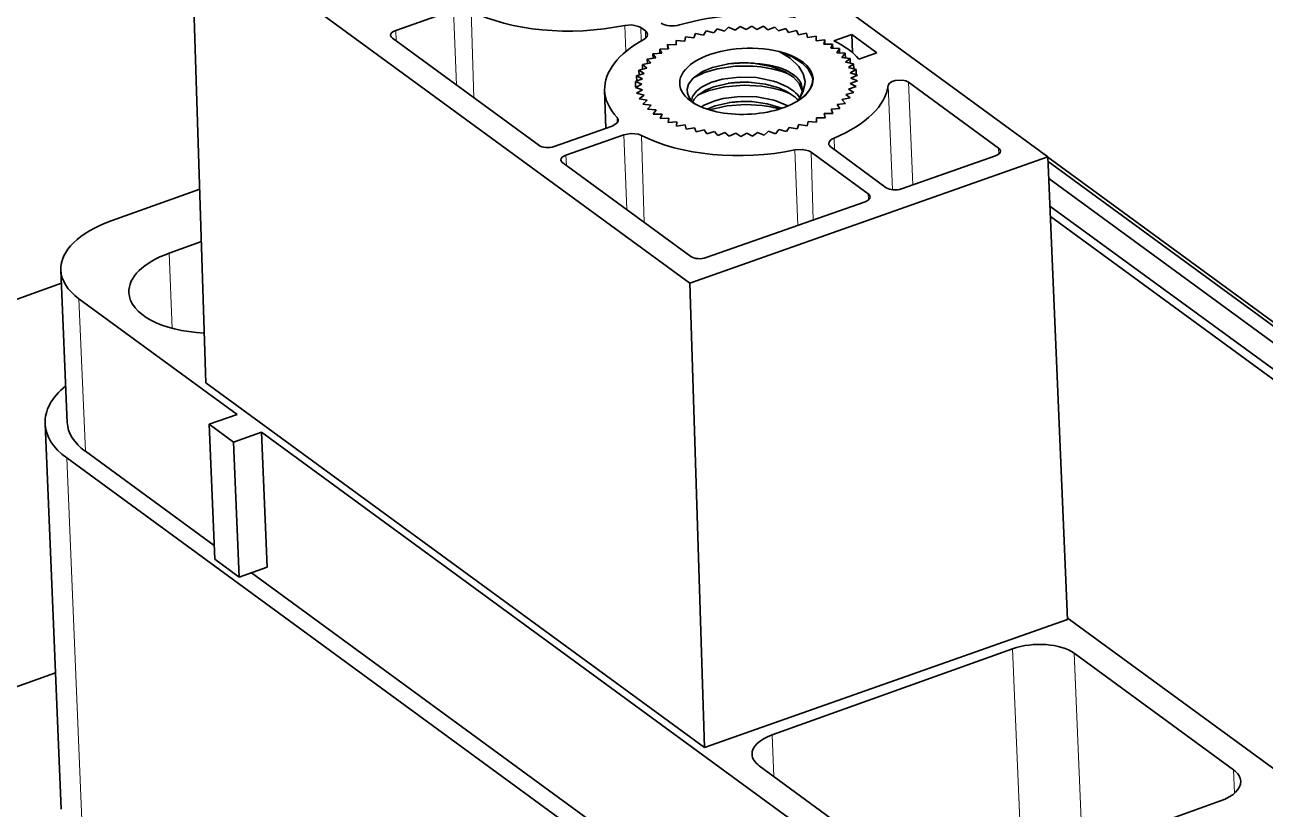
# Model space of a CAD drawing. Extents: x -1334 to -16, y -214 to 699.
# Drawn here: x -509.1 to -453.4, y 119.5 to 154.7 of the extents above; entities that cross this region are included whole.
import ezdxf

# ---------------------------------------------------------------- set-up
doc = ezdxf.new("R2010")
doc.units = 0

msp = doc.modelspace()

# ---------------------------------------------------------------- linework, layer by layer
at = {"color": 7, "lineweight": 35}
for p, q in [((-463.123, 148.803), (-485.541, 165.193)), ((-501.645, 159.523), (-479.228, 143.133)), ((-500.98, 138.654), (-501.645, 159.523)), ((-462.248, 128.008), (-463.123, 148.803)), ((-463.122, 148.783), (-413.161, 112.256)), ((-463.114, 148.588), (-414.159, 112.796)), ((-463.082, 147.825), (-414.661, 112.423)), ((-463.03, 146.594), (-412.428, 109.598)), ((-463.01, 146.125), (-412.846, 109.448)), ((-543.345, 130.299), (-507.477, 143.123)), ((-479.228, 143.133), (-478.563, 122.264)), ((-478.563, 122.264), (-500.98, 138.654)), ((-498.487, 136.431), (-438.889, 92.858)), ((-431.235, 79.707), (-507.237, 135.273)), ((-439.914, 86.963), (-498.936, 130.114)), ((-462.251, 128.082), (-411.288, 90.822)), ((-542.622, 113.143), (-507.741, 125.615))]:
    msp.add_line(p, q, dxfattribs=at)
at = {"color": 7, "lineweight": 35, "ltscale": 0.068848}
for p, q in [((-489.849, 155.395), (-492.447, 154.481)), ((-485.32, 149.27), (-482.722, 150.184)), ((-482.195, 149.799), (-484.792, 148.884))]:
    msp.add_line(p, q, dxfattribs=at)
at = {"color": 7, "lineweight": 13, "ltscale": 0.084211}
for p, q in [((-489.849, 155.395), (-489.714, 152.03)), ((-482.195, 149.799), (-482.059, 146.433))]:
    msp.add_line(p, q, dxfattribs=at)
at = {"color": 7, "lineweight": 13, "ltscale": 0.097866}
for p, q in [((-488.927, 151.454), (-489.054, 155.367)), ((-481.272, 145.858), (-481.399, 149.77))]:
    msp.add_line(p, q, dxfattribs=at)
at = {"color": 7, "lineweight": 13, "ltscale": 0.011728}
for p, q in [((-492.426, 154.012), (-492.447, 154.481)), ((-484.771, 148.416), (-484.792, 148.884))]:
    msp.add_line(p, q, dxfattribs=at)
at = {"color": 7, "lineweight": 13, "ltscale": 0.029423}
msp.add_line((-482.152, 154.711), (-482.107, 153.535), dxfattribs=at)
at = {"color": 7, "lineweight": 35, "ltscale": 0.006276}
msp.add_line((-481.222, 154.463), (-481.425, 154.611), dxfattribs=at)
at = {"color": 7, "lineweight": 13, "ltscale": 0.014831}
msp.add_line((-481.406, 154.018), (-481.425, 154.611), dxfattribs=at)
at = {"color": 7, "lineweight": 35, "ltscale": 0.006029}
for p, q in [((-477.988, 154.557), (-478.145, 154.374)), ((-475.373, 149.845), (-475.216, 150.028))]:
    msp.add_line(p, q, dxfattribs=at)
at = {"color": 7, "lineweight": 35, "ltscale": 0.008365}
for p, q in [((-477.671, 154.451), (-477.988, 154.557)), ((-475.691, 149.951), (-475.373, 149.845))]:
    msp.add_line(p, q, dxfattribs=at)
at = {"color": 7, "lineweight": 35, "ltscale": 0.006527}
msp.add_line((-477.477, 154.626), (-477.671, 154.451), dxfattribs=at)
at = {"color": 7, "lineweight": 35, "ltscale": 0.007904}
for p, q in [((-477.185, 154.504), (-477.477, 154.626)), ((-476.176, 149.899), (-475.885, 149.776))]:
    msp.add_line(p, q, dxfattribs=at)
at = {"color": 7, "lineweight": 35, "ltscale": 0.007045}
msp.add_line((-476.957, 154.669), (-477.185, 154.504), dxfattribs=at)
at = {"color": 7, "lineweight": 35, "ltscale": 0.007408}
msp.add_line((-476.694, 154.531), (-476.957, 154.669), dxfattribs=at)
at = {"color": 7, "lineweight": 35, "ltscale": 0.007556}
msp.add_line((-476.434, 154.684), (-476.694, 154.531), dxfattribs=at)
at = {"color": 7, "lineweight": 35, "ltscale": 0.006892}
for p, q in [((-476.203, 154.533), (-476.434, 154.684)), ((-477.158, 149.87), (-476.928, 149.719))]:
    msp.add_line(p, q, dxfattribs=at)
at = {"color": 7, "lineweight": 35, "ltscale": 0.008044}
for p, q in [((-475.913, 154.672), (-476.203, 154.533)), ((-477.448, 149.73), (-477.158, 149.87))]:
    msp.add_line(p, q, dxfattribs=at)
at = {"color": 7, "lineweight": 35, "ltscale": 0.006378}
msp.add_line((-475.717, 154.509), (-475.913, 154.672), dxfattribs=at)
at = {"color": 7, "lineweight": 35, "ltscale": 0.008492}
msp.add_line((-475.401, 154.633), (-475.717, 154.509), dxfattribs=at)
at = {"color": 7, "lineweight": 35, "ltscale": 0.00589}
for p, q in [((-475.242, 154.46), (-475.401, 154.633)), ((-478.12, 149.943), (-477.96, 149.769))]:
    msp.add_line(p, q, dxfattribs=at)
at = {"color": 7, "lineweight": 35, "ltscale": 0.008889}
msp.add_line((-474.903, 154.568), (-475.242, 154.46), dxfattribs=at)
at = {"color": 7, "lineweight": 35, "ltscale": 0.005461}
msp.add_line((-474.782, 154.386), (-474.903, 154.568), dxfattribs=at)
at = {"color": 7, "lineweight": 35, "ltscale": 0.009223}
for p, q in [((-474.425, 154.476), (-474.782, 154.386)), ((-478.937, 149.926), (-478.579, 150.017))]:
    msp.add_line(p, q, dxfattribs=at)
at = {"color": 7, "lineweight": 35, "ltscale": 0.005127}
for p, q in [((-474.344, 154.288), (-474.425, 154.476)), ((-479.018, 150.115), (-478.937, 149.926))]:
    msp.add_line(p, q, dxfattribs=at)
at = {"color": 7, "lineweight": 35, "ltscale": 0.2038}
msp.add_line((-486.011, 149.322), (-492.592, 154.134), dxfattribs=at)
at = {"color": 7, "lineweight": 13, "ltscale": 0.008158}
msp.add_line((-481.222, 154.463), (-481.212, 154.136), dxfattribs=at)
at = {"color": 7, "lineweight": 35, "ltscale": 0.009631}
msp.add_line((-479.453, 154.005), (-479.837, 154.035), dxfattribs=at)
at = {"color": 7, "lineweight": 35, "ltscale": 0.004869}
for p, q in [((-479.837, 154.035), (-479.834, 153.84)), ((-472.806, 153.875), (-472.799, 153.68)), ((-473.525, 150.367), (-473.527, 150.562))]:
    msp.add_line(p, q, dxfattribs=at)
at = {"color": 7, "lineweight": 35, "ltscale": 0.004967}
for p, q in [((-479.415, 154.2), (-479.453, 154.005)), ((-473.947, 150.202), (-473.909, 150.397))]:
    msp.add_line(p, q, dxfattribs=at)
at = {"color": 7, "lineweight": 35, "ltscale": 0.009417}
for p, q in [((-479.041, 154.15), (-479.415, 154.2)), ((-474.32, 150.253), (-473.947, 150.202))]:
    msp.add_line(p, q, dxfattribs=at)
at = {"color": 7, "lineweight": 35, "ltscale": 0.005214}
msp.add_line((-478.962, 154.343), (-479.041, 154.15), dxfattribs=at)
at = {"color": 7, "lineweight": 35, "ltscale": 0.009131}
for p, q in [((-478.604, 154.274), (-478.962, 154.343)), ((-474.758, 150.129), (-474.399, 150.059))]:
    msp.add_line(p, q, dxfattribs=at)
at = {"color": 7, "lineweight": 35, "ltscale": 0.005579}
msp.add_line((-478.485, 154.463), (-478.604, 154.274), dxfattribs=at)
at = {"color": 7, "lineweight": 35, "ltscale": 0.008778}
msp.add_line((-478.145, 154.374), (-478.485, 154.463), dxfattribs=at)
at = {"color": 7, "lineweight": 35, "ltscale": 0.009488}
msp.add_line((-473.971, 154.36), (-474.344, 154.288), dxfattribs=at)
at = {"color": 7, "lineweight": 35, "ltscale": 0.004921}
for p, q in [((-473.931, 154.167), (-473.971, 154.36)), ((-479.431, 150.236), (-479.39, 150.043))]:
    msp.add_line(p, q, dxfattribs=at)
at = {"color": 7, "lineweight": 35, "ltscale": 0.009679}
msp.add_line((-473.547, 154.22), (-473.931, 154.167), dxfattribs=at)
at = {"color": 7, "lineweight": 35, "ltscale": 0.004871}
for p, q in [((-473.548, 154.025), (-473.547, 154.22)), ((-479.814, 150.378), (-479.815, 150.183))]:
    msp.add_line(p, q, dxfattribs=at)
at = {"color": 7, "lineweight": 35, "ltscale": 0.009791}
for p, q in [((-473.157, 154.057), (-473.548, 154.025)), ((-480.204, 150.345), (-479.814, 150.378))]:
    msp.add_line(p, q, dxfattribs=at)
at = {"color": 7, "lineweight": 35, "ltscale": 0.004858}
msp.add_line((-473.547, 154.22), (-473.54, 154.025), dxfattribs=at)
at = {"color": 7, "lineweight": 35, "ltscale": 0.004982}
msp.add_line((-473.199, 153.862), (-473.157, 154.057), dxfattribs=at)
at = {"color": 7, "lineweight": 35, "ltscale": 0.004837}
msp.add_line((-473.157, 154.057), (-473.15, 153.864), dxfattribs=at)
at = {"color": 7, "lineweight": 35, "ltscale": 0.021481}
msp.add_line((-472.75, 154.022), (-471.94, 154.307), dxfattribs=at)
at = {"color": 7, "lineweight": 35, "ltscale": 0.035048}
msp.add_line((-471.94, 154.307), (-470.808, 153.48), dxfattribs=at)
at = {"color": 7, "lineweight": 35, "ltscale": 0.020445}
msp.add_line((-471.94, 154.307), (-471.915, 153.49), dxfattribs=at)
at = {"color": 7, "lineweight": 35, "ltscale": 0.009797}
for p, q in [((-480.489, 153.459), (-480.88, 153.428)), ((-472.872, 150.943), (-472.482, 150.974))]:
    msp.add_line(p, q, dxfattribs=at)
at = {"color": 7, "lineweight": 35, "ltscale": 0.005494}
for p, q in [((-480.88, 153.428), (-480.756, 153.247)), ((-472.482, 150.974), (-472.606, 151.156))]:
    msp.add_line(p, q, dxfattribs=at)
at = {"color": 7, "lineweight": 35, "ltscale": 0.004925}
msp.add_line((-480.88, 153.428), (-480.872, 153.231), dxfattribs=at)
at = {"color": 7, "lineweight": 35, "ltscale": 0.009823}
for p, q in [((-480.181, 153.658), (-480.574, 153.647)), ((-472.806, 153.875), (-473.199, 153.862)), ((-473.181, 150.745), (-472.788, 150.755)), ((-480.555, 150.528), (-480.163, 150.54))]:
    msp.add_line(p, q, dxfattribs=at)
at = {"color": 7, "lineweight": 35, "ltscale": 0.00515}
for p, q in [((-480.574, 153.647), (-480.489, 153.459)), ((-472.788, 150.755), (-472.872, 150.943))]:
    msp.add_line(p, q, dxfattribs=at)
at = {"color": 7, "lineweight": 35, "ltscale": 0.004854}
msp.add_line((-480.574, 153.647), (-480.566, 153.453), dxfattribs=at)
at = {"color": 7, "lineweight": 35, "ltscale": 0.009766}
msp.add_line((-479.834, 153.84), (-480.225, 153.85), dxfattribs=at)
at = {"color": 7, "lineweight": 35, "ltscale": 0.004933}
for p, q in [((-480.225, 153.85), (-480.181, 153.658)), ((-473.137, 150.552), (-473.181, 150.745))]:
    msp.add_line(p, q, dxfattribs=at)
at = {"color": 7, "lineweight": 35, "ltscale": 0.004838}
msp.add_line((-480.225, 153.85), (-480.217, 153.657), dxfattribs=at)
at = {"color": 7, "lineweight": 35, "ltscale": 0.00524}
for p, q in [((-472.888, 153.682), (-472.806, 153.875)), ((-480.473, 150.72), (-480.555, 150.528))]:
    msp.add_line(p, q, dxfattribs=at)
at = {"color": 7, "lineweight": 35, "ltscale": 0.009775}
msp.add_line((-472.497, 153.674), (-472.888, 153.682), dxfattribs=at)
at = {"color": 7, "lineweight": 35, "ltscale": 0.005614}
for p, q in [((-472.619, 153.485), (-472.497, 153.674)), ((-480.742, 150.917), (-480.864, 150.729))]:
    msp.add_line(p, q, dxfattribs=at)
at = {"color": 7, "lineweight": 35, "ltscale": 0.009645}
for p, q in [((-472.235, 153.457), (-472.619, 153.485)), ((-481.127, 150.946), (-480.742, 150.917))]:
    msp.add_line(p, q, dxfattribs=at)
at = {"color": 7, "lineweight": 35, "ltscale": 0.004957}
msp.add_line((-472.497, 153.674), (-472.49, 153.476), dxfattribs=at)
at = {"color": 7, "lineweight": 35, "ltscale": 0.006068}
for p, q in [((-472.395, 153.275), (-472.235, 153.457)), ((-480.967, 151.128), (-481.127, 150.946))]:
    msp.add_line(p, q, dxfattribs=at)
at = {"color": 7, "lineweight": 35, "ltscale": 0.005104}
msp.add_line((-472.235, 153.457), (-472.227, 153.253), dxfattribs=at)
at = {"color": 7, "lineweight": 35, "ltscale": 0.02148}
msp.add_line((-470.808, 153.48), (-471.619, 153.195), dxfattribs=at)
at = {"color": 7, "lineweight": 35, "ltscale": 0.009507}
msp.add_line((-480.978, 153.023), (-481.351, 152.953), dxfattribs=at)
at = {"color": 7, "lineweight": 35, "ltscale": 0.006418}
msp.add_line((-481.351, 152.953), (-481.153, 152.79), dxfattribs=at)
at = {"color": 7, "lineweight": 35, "ltscale": 0.005249}
msp.add_line((-481.351, 152.953), (-481.344, 152.743), dxfattribs=at)
at = {"color": 7, "lineweight": 35, "ltscale": 0.009692}
msp.add_line((-480.756, 153.247), (-481.14, 153.196), dxfattribs=at)
at = {"color": 7, "lineweight": 35, "ltscale": 0.005929}
msp.add_line((-481.14, 153.196), (-480.978, 153.023), dxfattribs=at)
at = {"color": 7, "lineweight": 35, "ltscale": 0.005054}
msp.add_line((-481.14, 153.196), (-481.133, 152.994), dxfattribs=at)
at = {"color": 7, "lineweight": 35, "ltscale": 0.009438}
for p, q in [((-472.02, 153.226), (-472.395, 153.275)), ((-481.341, 151.176), (-480.967, 151.128))]:
    msp.add_line(p, q, dxfattribs=at)
at = {"color": 7, "lineweight": 35, "ltscale": 0.006569}
msp.add_line((-472.217, 153.052), (-472.02, 153.226), dxfattribs=at)
at = {"color": 7, "lineweight": 35, "ltscale": 0.009157}
msp.add_line((-471.857, 152.984), (-472.217, 153.052), dxfattribs=at)
at = {"color": 7, "lineweight": 35, "ltscale": 0.007087}
for p, q in [((-472.089, 152.82), (-471.857, 152.984)), ((-481.273, 151.582), (-481.504, 151.418))]:
    msp.add_line(p, q, dxfattribs=at)
at = {"color": 7, "lineweight": 35, "ltscale": 0.008809}
for p, q in [((-471.747, 152.734), (-472.089, 152.82)), ((-481.614, 151.669), (-481.273, 151.582))]:
    msp.add_line(p, q, dxfattribs=at)
at = {"color": 7, "lineweight": 35, "ltscale": 0.005321}
msp.add_line((-472.02, 153.226), (-472.013, 153.014), dxfattribs=at)
at = {"color": 7, "lineweight": 35, "ltscale": 0.005621}
msp.add_line((-471.857, 152.984), (-471.849, 152.76), dxfattribs=at)
at = {"color": 7, "lineweight": 35, "ltscale": 0.008527}
for p, q in [((-481.354, 152.308), (-481.672, 152.185)), ((-472.008, 152.095), (-471.689, 152.218))]:
    msp.add_line(p, q, dxfattribs=at)
at = {"color": 7, "lineweight": 35, "ltscale": 0.008919}
msp.add_line((-481.278, 152.551), (-481.619, 152.444), dxfattribs=at)
at = {"color": 7, "lineweight": 35, "ltscale": 0.007449}
for p, q in [((-481.619, 152.444), (-481.354, 152.308)), ((-471.743, 151.958), (-472.008, 152.095))]:
    msp.add_line(p, q, dxfattribs=at)
at = {"color": 7, "lineweight": 35, "ltscale": 0.005895}
msp.add_line((-481.619, 152.444), (-481.61, 152.209), dxfattribs=at)
at = {"color": 7, "lineweight": 35, "ltscale": 0.009247}
for p, q in [((-481.153, 152.79), (-481.512, 152.701)), ((-472.209, 151.612), (-471.85, 151.701))]:
    msp.add_line(p, q, dxfattribs=at)
at = {"color": 7, "lineweight": 35, "ltscale": 0.006935}
msp.add_line((-481.512, 152.701), (-481.278, 152.551), dxfattribs=at)
at = {"color": 7, "lineweight": 35, "ltscale": 0.005523}
msp.add_line((-481.512, 152.701), (-481.503, 152.48), dxfattribs=at)
at = {"color": 7, "lineweight": 35, "ltscale": 0.007597}
msp.add_line((-472.01, 152.582), (-471.747, 152.734), dxfattribs=at)
at = {"color": 7, "lineweight": 35, "ltscale": 0.008401}
for p, q in [((-471.691, 152.477), (-472.01, 152.582)), ((-481.671, 151.925), (-481.351, 151.821))]:
    msp.add_line(p, q, dxfattribs=at)
at = {"color": 7, "lineweight": 35, "ltscale": 0.008083}
for p, q in [((-471.983, 152.339), (-471.691, 152.477)), ((-481.378, 152.064), (-481.671, 151.925))]:
    msp.add_line(p, q, dxfattribs=at)
at = {"color": 7, "lineweight": 35, "ltscale": 0.007943}
msp.add_line((-471.689, 152.218), (-471.983, 152.339), dxfattribs=at)
at = {"color": 7, "lineweight": 35, "ltscale": 0.006028}
msp.add_line((-471.747, 152.734), (-471.738, 152.493), dxfattribs=at)
at = {"color": 7, "lineweight": 35, "ltscale": 0.042886}
msp.add_line((-483.052, 151.801), (-482.999, 150.086), dxfattribs=at)
at = {"color": 7, "lineweight": 35, "ltscale": 0.007944}
msp.add_line((-481.672, 152.185), (-481.378, 152.064), dxfattribs=at)
at = {"color": 7, "lineweight": 35, "ltscale": 0.006396}
msp.add_line((-481.672, 152.185), (-481.663, 151.929), dxfattribs=at)
at = {"color": 7, "lineweight": 35, "ltscale": 0.007599}
msp.add_line((-481.351, 151.821), (-481.614, 151.669), dxfattribs=at)
at = {"color": 7, "lineweight": 35, "ltscale": 0.008918}
msp.add_line((-472.083, 151.852), (-471.743, 151.958), dxfattribs=at)
at = {"color": 7, "lineweight": 35, "ltscale": 0.006933}
msp.add_line((-471.85, 151.701), (-472.083, 151.852), dxfattribs=at)
at = {"color": 7, "lineweight": 13, "ltscale": 0.117247}
msp.add_line((-470.114, 147.324), (-470.308, 152.01), dxfattribs=at)
at = {"color": 7, "lineweight": 35, "ltscale": 0.125383}
msp.add_line((-465.342, 149.196), (-469.39, 152.156), dxfattribs=at)
at = {"color": 7, "lineweight": 13, "ltscale": 0.115464}
msp.add_line((-469.201, 147.541), (-469.39, 152.156), dxfattribs=at)
at = {"color": 7, "lineweight": 35, "ltscale": 0.009158}
msp.add_line((-481.504, 151.418), (-481.144, 151.35), dxfattribs=at)
at = {"color": 7, "lineweight": 35, "ltscale": 0.00657}
msp.add_line((-481.144, 151.35), (-481.341, 151.176), dxfattribs=at)
at = {"color": 7, "lineweight": 35, "ltscale": 0.009691}
msp.add_line((-472.606, 151.156), (-472.221, 151.207), dxfattribs=at)
at = {"color": 7, "lineweight": 35, "ltscale": 0.009506}
msp.add_line((-472.384, 151.379), (-472.01, 151.45), dxfattribs=at)
at = {"color": 7, "lineweight": 35, "ltscale": 0.005928}
msp.add_line((-472.221, 151.207), (-472.384, 151.379), dxfattribs=at)
at = {"color": 7, "lineweight": 35, "ltscale": 0.006419}
msp.add_line((-472.01, 151.45), (-472.209, 151.612), dxfattribs=at)
at = {"color": 7, "lineweight": 13, "ltscale": 0.005966}
msp.add_line((-482.496, 150.572), (-482.489, 150.334), dxfattribs=at)
at = {"color": 7, "lineweight": 35, "ltscale": 0.009774}
msp.add_line((-480.864, 150.729), (-480.473, 150.72), dxfattribs=at)
at = {"color": 7, "lineweight": 35, "ltscale": 0.004981}
msp.add_line((-480.163, 150.54), (-480.204, 150.345), dxfattribs=at)
at = {"color": 7, "lineweight": 35, "ltscale": 0.009678}
msp.add_line((-479.815, 150.183), (-479.431, 150.236), dxfattribs=at)
at = {"color": 7, "lineweight": 35, "ltscale": 0.009487}
msp.add_line((-479.39, 150.043), (-479.018, 150.115), dxfattribs=at)
at = {"color": 7, "lineweight": 35, "ltscale": 0.005462}
msp.add_line((-478.579, 150.017), (-478.458, 149.835), dxfattribs=at)
at = {"color": 7, "lineweight": 35, "ltscale": 0.008777}
msp.add_line((-475.216, 150.028), (-474.876, 149.94), dxfattribs=at)
at = {"color": 7, "lineweight": 35, "ltscale": 0.00558}
msp.add_line((-474.876, 149.94), (-474.758, 150.129), dxfattribs=at)
at = {"color": 7, "lineweight": 35, "ltscale": 0.005213}
msp.add_line((-474.399, 150.059), (-474.32, 150.253), dxfattribs=at)
at = {"color": 7, "lineweight": 35, "ltscale": 0.00963}
msp.add_line((-473.909, 150.397), (-473.525, 150.367), dxfattribs=at)
at = {"color": 7, "lineweight": 35, "ltscale": 0.009767}
msp.add_line((-473.527, 150.562), (-473.137, 150.552), dxfattribs=at)
at = {"color": 7, "lineweight": 35, "ltscale": 0.008888}
msp.add_line((-478.458, 149.835), (-478.12, 149.943), dxfattribs=at)
at = {"color": 7, "lineweight": 35, "ltscale": 0.008493}
msp.add_line((-477.96, 149.769), (-477.644, 149.894), dxfattribs=at)
at = {"color": 7, "lineweight": 35, "ltscale": 0.006376}
msp.add_line((-477.644, 149.894), (-477.448, 149.73), dxfattribs=at)
at = {"color": 7, "lineweight": 35, "ltscale": 0.007557}
msp.add_line((-476.928, 149.719), (-476.667, 149.872), dxfattribs=at)
at = {"color": 7, "lineweight": 35, "ltscale": 0.007407}
msp.add_line((-476.667, 149.872), (-476.405, 149.734), dxfattribs=at)
at = {"color": 7, "lineweight": 35, "ltscale": 0.007044}
msp.add_line((-476.405, 149.734), (-476.176, 149.899), dxfattribs=at)
at = {"color": 7, "lineweight": 35, "ltscale": 0.006528}
msp.add_line((-475.885, 149.776), (-475.691, 149.951), dxfattribs=at)
at = {"color": 7, "lineweight": 13, "ltscale": 0.013297}
msp.add_line((-472.715, 149.117), (-472.737, 149.648), dxfattribs=at)
at = {"color": 7, "lineweight": 13, "ltscale": 0.084845}
msp.add_line((-474.498, 149.114), (-474.366, 145.723), dxfattribs=at)
at = {"color": 7, "lineweight": 35, "ltscale": 0.079638}
msp.add_line((-471.198, 147.134), (-473.77, 149.014), dxfattribs=at)
at = {"color": 7, "lineweight": 13, "ltscale": 0.076222}
msp.add_line((-473.673, 145.967), (-473.77, 149.014), dxfattribs=at)
at = {"color": 7, "lineweight": 35, "ltscale": 0.076859}
msp.add_line((-472.873, 149.233), (-470.392, 147.418), dxfattribs=at)
at = {"color": 7, "lineweight": 13, "ltscale": 0.00663}
msp.add_line((-465.334, 148.931), (-465.342, 149.196), dxfattribs=at)
at = {"color": 7, "lineweight": 35, "ltscale": 0.1784}
msp.add_line((-479.177, 144.325), (-484.937, 148.537), dxfattribs=at)
at = {"color": 7, "lineweight": 35, "ltscale": 0.426839}
msp.add_line((-479.228, 143.133), (-463.123, 148.803), dxfattribs=at)
at = {"color": 7, "lineweight": 35, "ltscale": 0.111665}
msp.add_line((-469.7, 147.365), (-465.487, 148.849), dxfattribs=at)
at = {"color": 7, "lineweight": 35, "ltscale": 0.105743}
msp.add_line((-505.24, 145.922), (-501.257, 147.346), dxfattribs=at)
at = {"color": 7, "lineweight": 35, "ltscale": 0.189277}
msp.add_line((-478.485, 144.273), (-471.343, 146.787), dxfattribs=at)
at = {"color": 7, "lineweight": 13, "ltscale": 0.006631}
msp.add_line((-471.191, 146.869), (-471.198, 147.134), dxfattribs=at)
at = {"color": 7, "lineweight": 35, "ltscale": 0.038564}
msp.add_line((-502.635, 144.472), (-501.182, 144.992), dxfattribs=at)
at = {"color": 7, "lineweight": 13, "ltscale": 0.08448}
msp.add_line((-502.635, 144.472), (-502.493, 141.096), dxfattribs=at)
at = {"color": 7, "lineweight": 35, "ltscale": 0.171739}
msp.add_line((-507.502, 143.712), (-507.213, 136.849), dxfattribs=at)
at = {"color": 7, "lineweight": 13, "ltscale": 0.171553}
msp.add_line((-506.689, 142.428), (-506.4, 135.572), dxfattribs=at)
at = {"color": 7, "lineweight": 35, "ltscale": 0.220129}
msp.add_line((-506.689, 142.428), (-499.581, 137.231), dxfattribs=at)
at = {"color": 7, "lineweight": 35, "ltscale": 0.033312}
for p, q in [((-499.581, 137.231), (-500.835, 136.782)), ((-498.232, 130.366), (-499.486, 129.918))]:
    msp.add_line(p, q, dxfattribs=at)
at = {"color": 7, "lineweight": 35, "ltscale": 0.433611}
msp.add_line((-507.483, 119.485), (-508.212, 136.814), dxfattribs=at)
at = {"color": 7, "lineweight": 35, "ltscale": 0.033865}
msp.add_line((-499.742, 135.983), (-500.835, 136.782), dxfattribs=at)
at = {"color": 7, "lineweight": 35, "ltscale": 0.151764}
for p, q in [((-500.835, 136.782), (-500.58, 130.717)), ((-498.487, 136.431), (-498.232, 130.366)), ((-499.742, 135.983), (-499.486, 129.918))]:
    msp.add_line(p, q, dxfattribs=at)
at = {"color": 7, "lineweight": 35, "ltscale": 0.033314}
msp.add_line((-499.742, 135.983), (-498.487, 136.431), dxfattribs=at)
at = {"color": 7, "lineweight": 35, "ltscale": 0.179435}
msp.add_line((-500.606, 131.336), (-506.4, 135.572), dxfattribs=at)
at = {"color": 7, "lineweight": 13, "ltscale": 0.433611}
msp.add_line((-506.507, 117.943), (-507.237, 135.273), dxfattribs=at)
at = {"color": 7, "lineweight": 35, "ltscale": 0.033866}
msp.add_line((-500.58, 130.717), (-499.486, 129.918), dxfattribs=at)
at = {"color": 7, "lineweight": 35, "ltscale": 0.432412}
msp.add_line((-462.248, 128.008), (-478.563, 122.264), dxfattribs=at)
at = {"color": 7, "lineweight": 35, "ltscale": 0.287012}
for p, q in [((-475.52, 122.827), (-464.71, 126.692)), ((-455.36, 119.856), (-466.17, 115.991))]:
    msp.add_line(p, q, dxfattribs=at)
at = {"color": 7, "lineweight": 13, "ltscale": 0.250919}
msp.add_line((-464.71, 126.692), (-464.288, 116.664), dxfattribs=at)
at = {"color": 7, "lineweight": 35, "ltscale": 0.221822}
for p, q in [((-461.943, 126.491), (-454.781, 121.254)), ((-468.937, 116.193), (-476.1, 121.429))]:
    msp.add_line(p, q, dxfattribs=at)
at = {"color": 7, "lineweight": 13, "ltscale": 0.221572}
msp.add_line((-461.943, 126.491), (-461.571, 117.636), dxfattribs=at)
at = {"color": 7, "lineweight": 13, "ltscale": 0.047021}
msp.add_line((-475.52, 122.827), (-475.441, 120.948), dxfattribs=at)
at = {"color": 7, "lineweight": 13, "ltscale": 0.026364}
msp.add_line((-454.781, 121.254), (-454.736, 120.201), dxfattribs=at)
at = {"color": 7, "lineweight": 35}
for points in [[(-482.152, 154.711), (-481.827, 154.732), (-481.534, 154.669), (-481.425, 154.611)], [(-481.124, 154.303), (-481.141, 154.226), (-481.196, 154.151), (-481.292, 154.082)], [(-475.208, 153.538), (-474.633, 153.312), (-474.168, 153.017)], [(-475.208, 153.538), (-474.712, 153.246), (-474.319, 152.87)], [(-477.477, 152.983), (-478.207, 152.82), (-478.656, 152.633), (-479.076, 152.339), (-479.282, 152.066), (-479.342, 151.843), (-479.331, 151.672), (-479.268, 151.504), (-479.155, 151.341), (-478.99, 151.188)], [(-479.06, 152.354), (-478.565, 152.591), (-477.983, 152.762), (-477.182, 152.878), (-476.375, 152.879), (-476.037, 152.847)], [(-474.569, 152.388), (-474.964, 152.642), (-475.564, 152.868), (-476.284, 153.003)], [(-476.037, 152.847), (-475.544, 152.765), (-475.076, 152.638), (-474.722, 152.501)], [(-474.319, 152.87), (-474.12, 152.536), (-474.043, 152.192), (-474.048, 152.054), (-474.139, 151.718), (-474.25, 151.516)], [(-474.168, 153.017), (-473.898, 152.743), (-473.731, 152.443), (-473.691, 152.295)], [(-479.147, 151.333), (-479.098, 151.519), (-478.928, 151.755), (-478.703, 151.934), (-478.28, 152.142), (-477.766, 152.293), (-477.005, 152.39), (-476.225, 152.363), (-475.46, 152.211), (-475.317, 152.165), (-474.815, 151.938), (-474.545, 151.751)], [(-474.17, 151.767), (-474.304, 152.098), (-474.569, 152.388)], [(-469.39, 152.156), (-469.507, 152.213), (-469.658, 152.247), (-469.986, 152.235), (-470.131, 152.186), (-470.24, 152.118), (-470.296, 152.047), (-470.308, 152.01)], [(-477.441, 152.116), (-478.149, 151.955), (-478.521, 151.8), (-478.881, 151.559), (-479.03, 151.391), (-479.094, 151.278)], [(-478.85, 151.585), (-478.354, 151.785), (-477.654, 151.952), (-476.778, 152.024), (-476.005, 151.979)], [(-474.537, 151.52), (-474.849, 151.73), (-475.219, 151.898), (-475.828, 152.071), (-476.469, 152.152)], [(-476.005, 151.979), (-475.512, 151.897), (-475.044, 151.77), (-474.69, 151.633)], [(-478.701, 151.046), (-478.572, 151.125), (-478.095, 151.328), (-477.727, 151.426), (-476.977, 151.521), (-476.208, 151.496), (-475.453, 151.35), (-475.354, 151.32), (-474.815, 151.089)], [(-477.411, 151.248), (-478.091, 151.095), (-478.45, 150.951)], [(-478.332, 150.914), (-477.539, 151.096), (-476.718, 151.156), (-475.973, 151.111)], [(-475.08, 150.988), (-475.742, 151.192), (-476.435, 151.284)], [(-482.444, 150.456), (-482.451, 150.404), (-482.499, 150.321), (-482.722, 150.184)], [(-482.195, 149.799), (-481.865, 149.857), (-481.534, 149.821), (-481.399, 149.77)], [(-474.498, 149.114), (-474.172, 149.135), (-473.879, 149.073), (-473.77, 149.014)]]:
    msp.add_lwpolyline(points, dxfattribs=at)
for centre, radius, start, end in [((-481.333, 154.282), 0.211, 5.9296, 58.5857), ((-476.757, 146.898), 6.127, 87.3024, 97.0512), ((-476.794, 147.854), 5.174, 86.7469, 97.5845), ((-476.753, 148.511), 4.517, 84.0407, 86.792), ((-474.562, 152.327), 0.872, 333.2628, 6.9897), ((-476.725, 146.033), 6.124, 87.2919, 97.1963), ((-476.766, 147.05), 5.111, 86.6651, 97.5918), ((-475.372, 150.725), 1.318, 33.9161, 51.1498), ((-476.693, 145.165), 6.124, 87.25, 97.1812), ((-476.734, 146.182), 5.111, 86.6489, 97.6072), ((-475.441, 150.42), 1.424, 40.2865, 50.5794), ((-475.249, 151.994), 1.107, 322.2496, 334.4196), ((-482.623, 150.444), 0.18, 3.5743, 45.2032), ((-476.578, 145.977), 5.17, 74.3481, 83.2862)]:
    msp.add_arc(centre, radius, start, end, dxfattribs=at)
for centre, major_axis, ratio, start_param, end_param in [((-484.329, 157.624), (6.378, 0.236), 0.495511, 3.859907, 5.042299), ((-476.674, 152.028), (6.378, 0.236), 0.495511, 1.201096, 2.044841), ((-492.174, 154.281), (-0.5, -0.018), 0.495499, 5.272931, 6.286916), ((-479.984, 154.996), (-0.622, -0.023), 0.495511, 0.560519, 2.044834), ((-492.174, 154.281), (-0.5, -0.018), 0.495499, 0.00373, 0.560515), ((-476.674, 152.028), (6.378, 0.236), 0.495511, 2.361924, 3.13865), ((-476.674, 152.028), (5.461, 0.202), 0.495511, 0.370001, 0.751037), ((-476.681, 152.201), (2.998, 0.111), 0.495511, 1.039001, 3.702112), ((-476.681, 152.201), (-2.998, -0.111), 0.495511, 2.534428, 4.180593), ((-476.665, 151.767), (2.498, 0.092), 0.495511, 6.283185, 7.682715), ((-476.674, 152.028), (6.378, 0.236), 0.495511, 3.13865, 3.544316), ((-476.665, 151.767), (2.498, 0.092), 0.495511, 6.004694, 6.283185), ((-477.738, 152.409), (4.05, -0.091), 0.461809, 5.7776, 6.075835), ((-476.674, 152.028), (6.378, 0.236), 0.495511, 5.359382, 6.203127), ((-476.681, 152.201), (-2.998, -0.111), 0.495511, 0.560519, 0.607122), ((-476.681, 152.201), (-2.998, -0.111), 0.495511, 0.607122, 2.534428), ((-476.674, 152.028), (6.378, 0.236), 0.495511, 3.859907, 5.042299), ((-472.352, 149.416), (-0.622, -0.023), 0.495511, 5.359389, 6.286234), ((-485.593, 149.47), (-0.5, -0.018), 0.495523, 0.560523, 2.131292), ((-472.352, 149.416), (-0.622, -0.023), 0.495511, 0.003049, 0.560519), ((-465.76, 149.049), (0.5, 0.018), 0.495499, 5.272931, 6.278682), ((-465.76, 149.049), (0.5, 0.018), 0.495499, 6.278682, 6.8437), ((-484.519, 148.684), (-0.5, -0.018), 0.495499, 5.272931, 6.286916), ((-484.519, 148.684), (-0.5, -0.018), 0.495499, 0.00373, 0.560515), ((-469.973, 147.565), (-0.5, -0.018), 0.495523, 0.560523, 2.131292), ((-471.617, 146.987), (0.5, 0.018), 0.495499, 5.272931, 6.278682), ((-471.617, 146.987), (0.5, 0.018), 0.495499, 6.278682, 6.8437), ((-502.506, 143.923), (-4.996, -0.21), 0.497921, 5.270367, 6.2833), ((-500.448, 142.873), (-3.996, -0.168), 0.497921, 5.270367, 6.2833), ((-478.758, 144.473), (-0.5, -0.018), 0.495523, 0.560523, 2.131292), ((-502.506, 143.923), (-4.996, -0.21), 0.497921, 0.000115, 0.557978), ((-500.448, 142.873), (-3.996, -0.168), 0.497921, 0.000115, 1.398247), ((-502.218, 137.067), (5.995, 0.252), 0.497921, 2.555907, 3.141708), ((-502.218, 137.067), (5.995, 0.252), 0.497921, 3.141708, 3.699571), ((-502.218, 137.067), (4.996, 0.21), 0.497921, 3.134836, 3.141708), ((-502.218, 137.067), (4.996, 0.21), 0.497921, 3.141708, 3.699571), ((-463.616, 125.893), (-1.998, -0.084), 0.497921, 3.699571, 5.270367), ((-474.427, 122.028), (-1.998, -0.084), 0.497921, 5.270367, 6.2833), ((-474.427, 122.028), (-1.998, -0.084), 0.497921, 0.000115, 0.557978), ((-456.454, 120.656), (-1.998, -0.084), 0.497921, 3.141708, 3.699571), ((-456.454, 120.656), (-1.998, -0.084), 0.497921, 2.128775, 3.141708)]:
    msp.add_ellipse(centre, major_axis=major_axis, ratio=ratio, start_param=start_param, end_param=end_param, dxfattribs=at)

doc.saveas('drawing.dxf')
